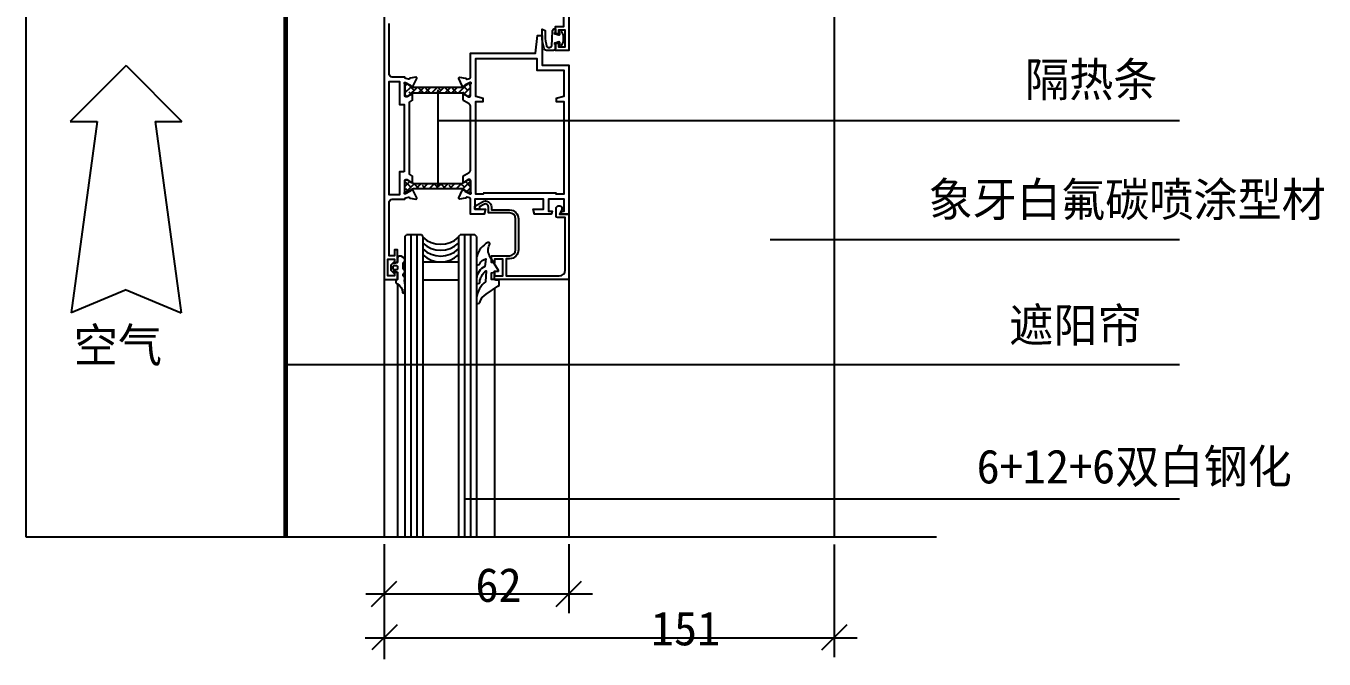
# Model space of a CAD drawing. Header units: metres. Extents: x 2568 to 3552, y 893 to 2293.
# Drawn here: x 2714.2 to 3149.9, y 893.3 to 1106 of the extents above; entities that cross this region are included whole.
import ezdxf

# ---------------------------------------------------------------- set-up
doc = ezdxf.new("R2010")
doc.units = ezdxf.units.M
for name, color, linetype in [('1', 1, 'Continuous'), ('10', 1, 'Continuous'), ('型材', 1, 'Continuous'), ('玻璃', 7, 'Continuous'), ('胶条', 6, 'Continuous'), ('隔热条', 3, 'Continuous')]:
    doc.layers.add(name, color=color, linetype=linetype)

# ---------------------------------------------------------------- blocks, each defined once
blk = doc.blocks.new('_ArchTick')
at = {"color": 0, "linetype": 'ByBlock'}
blk.add_lwpolyline([(-0.5, -0.5), (0.5, 0.5)], dxfattribs=at)

msp = doc.modelspace()

# ---------------------------------------------------------------- hatches: boundary and pattern name
at = {"layer": '隔热条'}
h = msp.add_hatch(dxfattribs=at)
h.set_pattern_fill('ANSI38', scale=0.5)
h.paths.add_polyline_path([(2860.25, 1085.32, 0.13), (2860.85, 1085.48), (2861.08, 1085.62), (2861.12, 1085.59, 0.58), (2861.43, 1085.75), (2861.43, 1085.82), (2862.65, 1086.52), (2863.01, 1086.52, -0.41), (2863.41, 1086.12), (2863.41, 1082.72, -0.41), (2863.01, 1082.32), (2862.65, 1082.32), (2861.69, 1082.88), (2861.22, 1083.16, 0.09), (2861.15, 1083.19), (2860.85, 1083.36, 0.13), (2860.25, 1083.52), (2844.57, 1083.52, 0.13), (2843.97, 1083.36), (2843.67, 1083.19, 0.09), (2843.61, 1083.16), (2843.13, 1082.88), (2842.17, 1082.32), (2841.81, 1082.32, -0.41), (2841.41, 1082.71), (2841.41, 1086.13, -0.41), (2841.81, 1086.52), (2842.17, 1086.52), (2843.39, 1085.82), (2843.39, 1085.75, 0.58), (2843.7, 1085.59), (2843.74, 1085.62), (2843.97, 1085.48, 0.13), (2844.57, 1085.32)])
h.paths.add_polyline_path([(2844.57, 1051.28, 0.13), (2843.97, 1051.12), (2843.74, 1050.99), (2843.7, 1051.01, 0.58), (2843.39, 1050.85), (2843.39, 1050.78), (2842.17, 1050.08), (2841.81, 1050.08, -0.41), (2841.41, 1050.47), (2841.41, 1053.89, -0.41), (2841.81, 1054.28), (2842.17, 1054.28), (2843.13, 1053.73), (2843.61, 1053.44, 0.09), (2843.67, 1053.41), (2843.97, 1053.24, 0.13), (2844.57, 1053.08), (2860.25, 1053.08, 0.13), (2860.85, 1053.24), (2861.15, 1053.41, 0.09), (2861.22, 1053.44), (2861.69, 1053.73), (2862.65, 1054.28), (2863.01, 1054.28, -0.41), (2863.41, 1053.88), (2863.41, 1050.48, -0.41), (2863.01, 1050.08), (2862.65, 1050.08), (2861.43, 1050.78), (2861.43, 1050.85, 0.58), (2861.12, 1051.01), (2861.08, 1050.99), (2860.85, 1051.12, 0.13), (2860.25, 1051.28)])

# ---------------------------------------------------------------- linework, layer by layer
for p, q in [((2847.42, 1026.73), (2859.42, 1026.73)), ((2834.4, 1020.8), (2834.4, 934.4)), ((2847.42, 1020.72), (2859.42, 1020.72)), ((2896.41, 1020.8), (2896.41, 934.4)), ((2838.91, 1019.33), (2838.91, 934.4)), ((2871.41, 1017.76), (2871.41, 934.4))]:
    msp.add_line(p, q)
for points in [[(2896.41, 1141.8), (2896.41, 1097.8), (2891.91, 1097.8), (2891.91, 1100.04), (2892.91, 1100.3), (2892.91, 1099), (2895.21, 1099), (2895.21, 1104.6), (2892.91, 1104.6), (2892.91, 1103.33), (2891.91, 1103.61), (2891.91, 1105.8), (2894.71, 1105.8), (2894.71, 1118.8, 0.41)], [(2834.41, 1114.8), (2834.41, 1020.8), (2838.91, 1020.8), (2838.91, 1023.02), (2837.89, 1023.29), (2837.91, 1023.3), (2837.91, 1022), (2835.61, 1022), (2835.61, 1027.6), (2837.91, 1027.6), (2837.91, 1026.3), (2838.91, 1026.57), (2838.91, 1030.8), (2837.91, 1030.8), (2837.91, 1028.8), (2836.11, 1028.8), (2836.11, 1046.8, -0.41), (2837.11, 1047.8), (2841.41, 1047.8), (2841.41, 1047.97, -0.35), (2841.65, 1048.26), (2842.58, 1048.47, -0.36), (2842.92, 1048.29, 0.27), (2843.16, 1048.11), (2845.07, 1047.86, 0.59), (2845.38, 1048.28), (2844.17, 1050.71), (2843.7, 1051.01, 0.58), (2843.39, 1050.85), (2843.39, 1050.68, -0.27), (2843.28, 1050.51), (2841.57, 1049.62, -1.21), (2841.41, 1050.08), (2841.41, 1054.1, -0.41), (2841.71, 1054.4), (2841.93, 1054.4, -0.14), (2842.08, 1054.36), (2843.61, 1053.44, 0.58), (2843.91, 1053.61), (2843.91, 1055.59), (2842.91, 1056.19), (2842.91, 1080.41), (2843.91, 1081.01), (2843.91, 1082.99, 0.58), (2843.61, 1083.16), (2842.08, 1082.24, -0.14), (2841.93, 1082.2), (2841.71, 1082.2, -0.41), (2841.41, 1082.5), (2841.41, 1086.52, -1.21), (2841.57, 1086.98), (2843.28, 1086.09, -0.27), (2843.39, 1085.93), (2843.39, 1085.75, 0.58), (2843.7, 1085.59), (2844.17, 1085.89), (2845.38, 1088.32, 0.59), (2845.07, 1088.74), (2843.16, 1088.49, 0.27), (2842.92, 1088.31, -0.36), (2842.58, 1088.13), (2841.65, 1088.34, -0.35), (2841.41, 1088.63), (2841.41, 1088.8), (2837.11, 1088.8, -0.41), (2836.11, 1089.8), (2836.11, 1106.8)]]:
    msp.add_lwpolyline(points, format="xyb")
for points in [[(2860.65, 1050.71), (2861.12, 1051.01, -0.58), (2861.43, 1050.85), (2861.44, 1050.68, 0.27), (2861.55, 1050.51), (2863.25, 1049.62, 1.21), (2863.41, 1050.08), (2863.41, 1054.1, 0.41), (2863.11, 1054.4), (2862.9, 1054.4, 0.14), (2862.74, 1054.36), (2861.22, 1053.44, -0.58), (2860.91, 1053.61), (2860.91, 1055.03, -0.26), (2861.4, 1055.88), (2862.93, 1056.81, 0.26), (2863.41, 1057.66), (2863.41, 1078.94, 0.26), (2862.93, 1079.8), (2861.4, 1080.72, -0.26), (2860.91, 1081.58), (2860.91, 1082.99, -0.58), (2861.22, 1083.16), (2862.74, 1082.24, 0.14), (2862.9, 1082.2), (2863.11, 1082.2, 0.41), (2863.41, 1082.5), (2863.41, 1086.52, 1.21), (2863.25, 1086.98), (2861.55, 1086.09, 0.27), (2861.44, 1085.93), (2861.43, 1085.75, -0.58), (2861.12, 1085.59), (2860.65, 1085.89), (2859.44, 1088.32, -0.59), (2859.75, 1088.74), (2861.66, 1088.49, -0.27), (2861.9, 1088.31, 0.36), (2862.24, 1088.13), (2863.18, 1088.34, 0.35), (2863.41, 1088.63), (2863.41, 1096.8), (2885.18, 1096.8), (2885.91, 1102.8), (2887.41, 1102.8), (2887.41, 1092.8), (2896.41, 1092.8), (2896.41, 1042.8), (2894.08, 1042.8), (2893.81, 1043.8), (2894.81, 1043.8), (2894.81, 1047.8), (2889.61, 1047.8), (2889.61, 1043.8), (2890.81, 1043.8), (2890.54, 1042.8), (2884.91, 1042.8), (2884.46, 1044.45), (2887.96, 1044.45), (2887.96, 1047.8), (2864.91, 1047.8), (2864.91, 1044.45), (2868.41, 1044.45), (2867.97, 1042.8), (2863.41, 1042.8), (2863.41, 1047.97, 0.35), (2863.18, 1048.26), (2862.24, 1048.47, 0.36), (2861.9, 1048.29, -0.27), (2861.66, 1048.11), (2859.75, 1047.86, -0.59), (2859.44, 1048.28)], [(2871.41, 1026.3), (2870.41, 1026.57), (2870.41, 1028.8), (2876.51, 1028.8, 0.41), (2878.51, 1030.8), (2878.51, 1041.2, 0.41), (2876.51, 1043.2), (2869.41, 1043.2), (2869.41, 1045.2, 0.58), (2867.91, 1046.07), (2866.41, 1045.2), (2866.41, 1044.45), (2864.91, 1044.45), (2864.91, 1045.49), (2867.42, 1046.94, -0.58), (2870.41, 1045.2), (2870.41, 1044.2), (2876.51, 1044.2, -0.41), (2879.51, 1041.2), (2879.51, 1030.8, -0.41), (2876.51, 1027.8), (2875.41, 1027.8), (2875.41, 1022), (2893.21, 1022, 0.41), (2895.21, 1024), (2895.21, 1041.6), (2892.61, 1041.6, -0.41), (2892.11, 1042.1), (2892.11, 1044.69, -1.25), (2893.97, 1044.1), (2893.22, 1042.8), (2896.41, 1042.8), (2896.41, 1020.8), (2870.41, 1020.8), (2870.41, 1023.03), (2871.41, 1023.3), (2871.41, 1022), (2874.21, 1022), (2874.21, 1027.6), (2871.41, 1027.6)]]:
    msp.add_lwpolyline(points, format="xyb", close=True)
for points in [[(2867.71, 1049.8), (2867.71, 1049.5), (2865.21, 1049.5), (2865.21, 1080.6), (2867.71, 1080.6), (2867.71, 1081.6), (2865.21, 1082.28), (2865.21, 1095.1), (2885.71, 1095.1), (2885.71, 1091.1), (2894.71, 1091.1), (2894.71, 1082.29), (2892.21, 1081.6), (2892.21, 1080.6), (2894.71, 1080.6), (2894.71, 1049.5), (2892.21, 1049.5), (2892.21, 1049.8)], [(2841.16, 1057), (2839.61, 1057), (2839.61, 1049.3), (2836.11, 1049.3), (2836.11, 1087.3), (2839.61, 1087.3), (2839.61, 1079.6), (2841.16, 1079.6)]]:
    msp.add_lwpolyline(points, close=True)
for centre in [(2853.42, 1041.43), (2853.42, 1039.46), (2853.42, 1037.5), (2853.42, 1035.54)]:
    msp.add_arc(centre, 8.79, 226.97, 313.03)
at = {"layer": '1'}
for p, q in [((2714.2, 1456.93), (2714.2, 934.4)), ((2985.41, 1144.81), (2985.41, 934.4)), ((2800.82, 1123.37), (2800.82, 934.4)), ((2801.02, 1123.37), (2801.02, 934.4)), ((2801.52, 1123.37), (2801.52, 934.4)), ((2801.72, 1123.37), (2801.72, 934.4)), ((2747.81, 1092.66), (2729.07, 1073.92)), ((2747.81, 1092.66), (2766.55, 1073.92)), ((2729.07, 1073.92), (2738.09, 1073.92)), ((2738.09, 1073.92), (2729.36, 1009.64)), ((2757.53, 1073.92), (2766.55, 1073.92)), ((2757.53, 1073.92), (2766.26, 1009.64)), ((2747.81, 1017.37), (2729.36, 1009.64)), ((2747.81, 1017.37), (2766.26, 1009.64)), ((2714.2, 934.4), (3019.78, 934.4))]:
    msp.add_line(p, q, dxfattribs=at)
at = {"layer": '10'}
for p, q in [((2852.44, 1084.49), (2852.44, 1052.18)), ((2852.44, 1074.28), (3101.34, 1074.28)), ((2964, 1034.24), (3101.34, 1034.24)), ((2801.22, 992.27), (3101.34, 992.27)), ((2861.57, 947.12), (3101.34, 947.12)), ((2834.4, 931.9), (2834.4, 911.5)), ((2834.4, 931.9), (2834.4, 893.32)), ((2896.41, 931.9), (2896.41, 908.71)), ((2985.41, 931.83), (2985.41, 893.99)), ((2828.29, 915.22), (2904.33, 915.22)), ((2828.09, 900.4), (2993.2, 900.4))]:
    msp.add_line(p, q, dxfattribs=at)
at = {"layer": '型材'}
msp.add_lwpolyline([(2841.16, 1057), (2839.61, 1057), (2839.61, 1049.3), (2836.11, 1049.3), (2836.11, 1087.3), (2839.61, 1087.3), (2839.61, 1079.6), (2841.16, 1079.6)], close=True, dxfattribs=at)
at = {"layer": '玻璃'}
for p, q in [((2841.41, 1035.3), (2841.91, 1035.8)), ((2841.41, 1035.3), (2841.41, 934.4)), ((2846.91, 1035.8), (2841.91, 1035.8)), ((2843.41, 1035.8), (2843.41, 934.4)), ((2845.41, 1035.8), (2845.41, 934.4)), ((2847.41, 1035.3), (2846.91, 1035.8)), ((2847.41, 1035.3), (2847.41, 934.4)), ((2859.41, 1035.3), (2859.91, 1035.8)), ((2859.41, 1035.3), (2859.41, 934.4)), ((2864.91, 1035.8), (2859.91, 1035.8)), ((2861.41, 1035.8), (2861.41, 934.4)), ((2863.41, 1035.8), (2863.41, 934.4)), ((2865.41, 1035.3), (2864.91, 1035.8)), ((2865.41, 1035.3), (2865.41, 934.4))]:
    msp.add_line(p, q, dxfattribs=at)
at = {"layer": '胶条'}
for points in [[(2890.89, 1104.1, -0.41), (2891.91, 1105.06), (2891.91, 1104.02), (2891.68, 1103.84, 0.62), (2891.77, 1103.36), (2893.04, 1102.99, 0.61), (2893.38, 1103.53), (2893.09, 1104.02, -0.96), (2893.71, 1104.43, -0.32), (2893.71, 1099.18, -0.96), (2893.09, 1099.58), (2893.38, 1100.07, 0.61), (2893.04, 1100.61), (2891.77, 1100.25, 0.62), (2891.68, 1099.76), (2891.91, 1099.58), (2891.91, 1098.48, -0.4), (2891.24, 1097.77), (2888.87, 1097.77, -0.38), (2888.11, 1098.45), (2887.78, 1099.71, -0.06), (2887.41, 1103.5), (2887.41, 1104.87), (2888.41, 1104.43), (2888.41, 1103.5, 0.06), (2888.75, 1099.97), (2888.96, 1099.17, 0.52), (2890.72, 1099.29)], [(2890.89, 1104.1, -0.41), (2891.91, 1105.06), (2891.91, 1104.02), (2891.68, 1103.84, 0.62), (2891.77, 1103.36), (2893.04, 1102.99, 0.61), (2893.38, 1103.53), (2893.09, 1104.02, -0.96), (2893.71, 1104.43, -0.32), (2893.71, 1099.18, -0.96), (2893.09, 1099.58), (2893.38, 1100.07, 0.61), (2893.04, 1100.61), (2891.77, 1100.25, 0.62), (2891.68, 1099.76), (2891.91, 1099.58), (2891.91, 1098.48, -0.4), (2891.24, 1097.77), (2888.87, 1097.77, -0.38), (2888.11, 1098.45), (2887.78, 1099.71, -0.06), (2887.41, 1103.5), (2887.41, 1104.87), (2888.41, 1104.43), (2888.41, 1103.5, 0.06), (2888.75, 1099.97), (2888.96, 1099.17, 0.52), (2890.72, 1099.29)], [(2841.41, 1023.65), (2840.78, 1024.37), (2840.78, 1026.4), (2841.41, 1027.13), (2841.41, 1027.9), (2840.16, 1028.62), (2839.41, 1028.62, 0.41), (2838.91, 1028.12), (2838.91, 1026.6), (2837.71, 1026.2), (2837.71, 1026.63), (2836.71, 1025.63), (2836.71, 1023.97), (2837.71, 1022.97), (2837.71, 1023.7), (2838.91, 1023.3), (2838.91, 1020.8, 0.85), (2838.92, 1019.33, -0.28), (2840.55, 1016.46, 0.57), (2841.41, 1016.51), (2841.41, 1017.27, 0.07), (2841.2, 1020.54), (2841.41, 1021.03), (2841.41, 1021.33), (2840.78, 1022.05), (2840.78, 1022.62), (2841.41, 1023.35)]]:
    msp.add_lwpolyline(points, format="xyb", close=True, dxfattribs=at)
msp.add_lwpolyline([(2871.41, 1021.07), (2871.41, 1023.57), (2872.64, 1023.57, 0.59), (2872.81, 1023.88), (2869.94, 1028.57, -0.27), (2869.79, 1032.52, 0.75), (2869.18, 1033.28, 0.2), (2865.57, 1028.6, 0.14), (2865.41, 1028.06), (2865.41, 1026.13, 0.7), (2866.51, 1026.13, -0.23), (2868.6, 1027.81), (2868.25, 1025.17, 0.27), (2865.41, 1021.11), (2865.41, 1019.9, 0.7), (2866.51, 1019.9, -0.21), (2868.65, 1023.77), (2868.49, 1020.08, 0.2), (2865.41, 1014.67), (2865.41, 1013.15, 0.7), (2866.51, 1013.15, -0.17), (2868.65, 1015.93), (2872.59, 1018.53, 0.35), (2872.98, 1019.02), (2872.98, 1020.12, 0.41), (2872.53, 1020.57), (2871.91, 1020.57, -0.41), (2871.41, 1021.07)], format="xyb", dxfattribs=at)
msp.add_lwpolyline([(2838.72, 1025.55), (2838.92, 1025.35), (2838.92, 1024.34), (2838.7, 1024.12), (2837.65, 1024.12), (2837.45, 1024.32), (2837.45, 1025.34), (2837.66, 1025.55)], close=True, dxfattribs=at)
at = {"layer": '隔热条'}
for points in [[(2860.25, 1083.52, -0.13), (2860.85, 1083.36), (2862.65, 1082.32), (2863.01, 1082.32, 0.41), (2863.41, 1082.72), (2863.41, 1086.12, 0.41), (2863.01, 1086.52), (2862.65, 1086.52), (2860.85, 1085.48, -0.13), (2860.25, 1085.32), (2844.57, 1085.32, -0.13), (2843.97, 1085.48), (2842.17, 1086.52), (2841.81, 1086.52, 0.41), (2841.41, 1086.12), (2841.41, 1082.72, 0.41), (2841.81, 1082.32), (2842.17, 1082.32), (2843.97, 1083.36, -0.13), (2844.57, 1083.52)], [(2860.25, 1053.08, 0.13), (2860.85, 1053.24), (2862.65, 1054.28), (2863.01, 1054.28, -0.41), (2863.41, 1053.88), (2863.41, 1050.48, -0.41), (2863.01, 1050.08), (2862.65, 1050.08), (2860.85, 1051.12, 0.13), (2860.25, 1051.28), (2844.57, 1051.28, 0.13), (2843.97, 1051.12), (2842.17, 1050.08), (2841.81, 1050.08, -0.41), (2841.41, 1050.48), (2841.41, 1053.88, -0.41), (2841.81, 1054.28), (2842.17, 1054.28), (2843.97, 1053.24, 0.13), (2844.57, 1053.08)]]:
    msp.add_lwpolyline(points, format="xyb", close=True, dxfattribs=at)

# ---------------------------------------------------------------- block references
at = {"layer": '10', "xscale": 8.5, "yscale": 8.5, "zscale": 8.5}
for p in [(2834.4, 915.28), (2896.38, 915.2), (2834.7, 900.73), (2985.56, 900.65)]:
    msp.add_blockref('_ArchTick', p, dxfattribs=at)

# ---------------------------------------------------------------- texts
at = {"layer": '1'}
msp.add_text('空气', height=11.4, dxfattribs=at).set_placement((2730.23, 993.06))
at = {"layer": '10', "char_height": 11.4, "attachment_point": 1}
for s, insert in [('隔热条', (3049.53, 1093.7)), ('象牙白氟碳喷涂型材', (3017.11, 1053.4)), ('遮阳帘', (3044.22, 1011.17)), ('6+12+6双白钢化', (3033.27, 963.72)), ('\\A1;62', (2865.07, 923.94)), ('\\A1;151', (2923.95, 909.32))]:
    msp.add_mtext(s, dxfattribs=dict(at, insert=insert))

doc.saveas('drawing.dxf')
